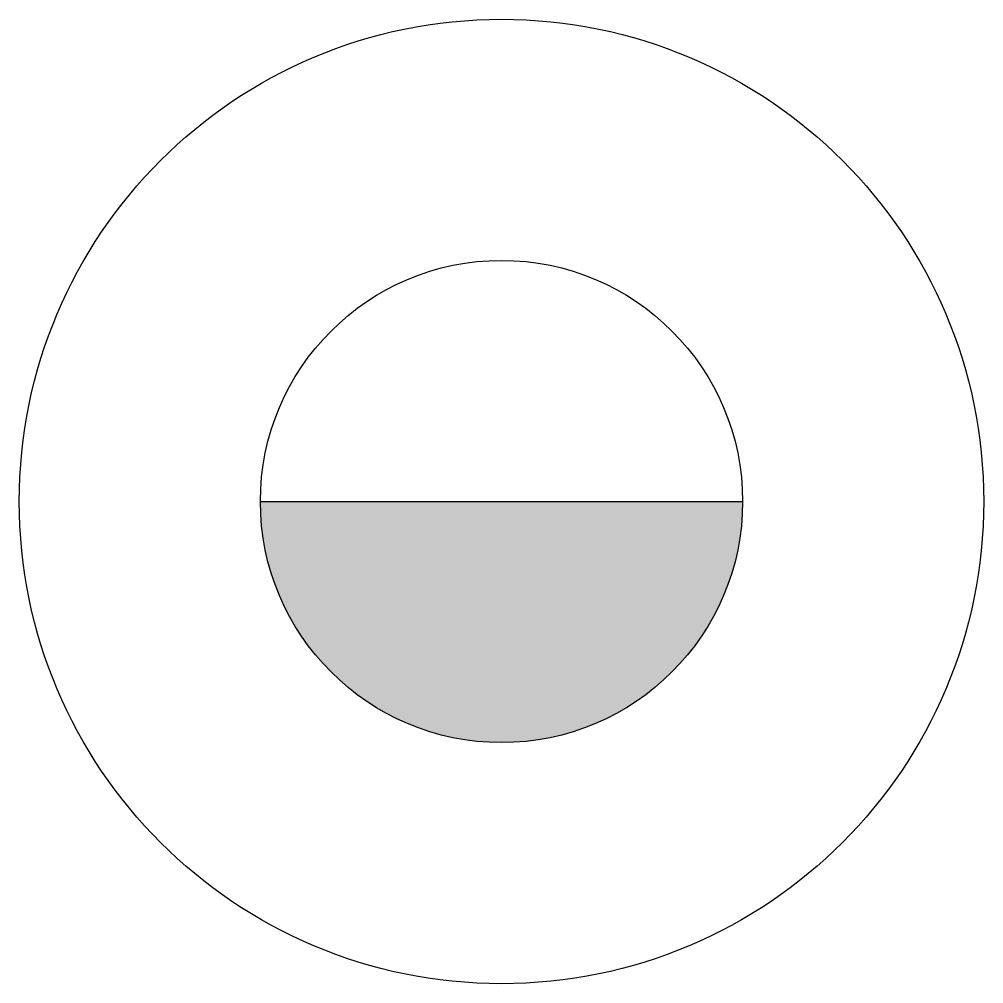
# Model space of a CAD drawing. Header units: millimetres. Extents: x -2 to 2, y -2 to 2.
import ezdxf

# ---------------------------------------------------------------- set-up
doc = ezdxf.new("R2010")
doc.units = ezdxf.units.MM
doc.header["$LTSCALE"] = 1000
doc.header["$PDMODE"] = 1
doc.header["$PDSIZE"] = 1

msp = doc.modelspace()

# ---------------------------------------------------------------- hatches: boundary and pattern name
h = msp.add_hatch(color=6)
h.dxf.hatch_style = 1
h.paths.add_polyline_path([(-1, 0, 1), (1, 0)])

# ---------------------------------------------------------------- linework, layer by layer
at = {"color": 6}
msp.add_line((-1, 0), (1, 0), dxfattribs=at)
msp.add_circle((0, 0), 2)
msp.add_circle((0, 0), 1, dxfattribs=at)
for p in [(0, 2), (-2, 0), (2, 0), (0, -2)]:
    msp.add_point(p)

doc.saveas('drawing.dxf')
